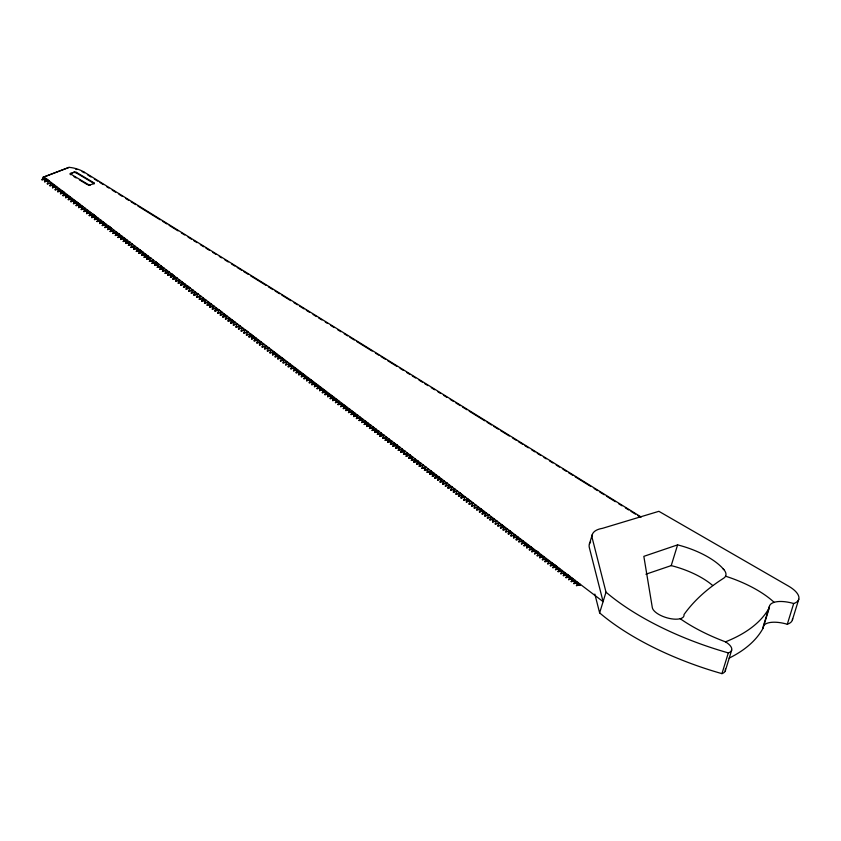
<?xml version="1.0" encoding="UTF-8"?>
<svg xmlns="http://www.w3.org/2000/svg" width="841" height="841" viewBox="0 0 841 841"><rect width="100%" height="100%" fill="white"/><g stroke="black" fill="none" stroke-linecap="round" stroke-linejoin="round"><path stroke-width="1.26" d="M145.472 254.76L145.619 254.203L141.551 255.412L145.64 254.213M305.241 376.106L302.613 374.098L298.744 374.792L298.912 374.256L302.813 373.583L301.33 376.757L305.399 375.549L301.33 376.757M525.373 543.202L525.52 542.634L521.452 543.843L525.53 542.655M156.048 262.339L158.718 264.137L157.246 267.322L161.146 266.66L163.732 268.636L162.46 271.296L166.35 270.634M527.917 545.147L524.027 545.809L524.195 545.262L528.085 544.6L526.666 547.817L530.734 546.608L526.666 547.817M44.878 181.288L48.746 180.636L48.589 181.183L45.982 179.175L42.05 179.848L42.218 179.301L46.118 178.639L48.725 180.615L44.71 181.835L46.15 178.639L44.71 181.835M49.871 185.766L53.929 184.568L53.782 185.125L49.871 185.766L51.312 182.571L51.196 183.17L47.285 183.811L51.354 182.602M56.568 186.565L52.499 187.785L53.95 184.578M52.499 187.785L53.929 184.568M59.017 189.12L55.117 189.782L59.185 188.573M57.819 191.769L59.259 188.563L57.819 191.769L61.719 191.107L60.468 193.756L64.347 193.094L63.054 195.732L66.954 195.07L69.54 197.025L65.64 197.688L67.08 194.492L66.965 195.091M60.468 193.756L61.919 190.55L64.494 192.536L63.054 195.732M61.719 191.107L61.877 190.56L57.976 191.222M69.099 167.359L43.322 177.188L69.099 167.359A15.811 6.507 17.1 0 1 84.489 172.3L641.168 517.026M70.213 173.982A1.503 0.62 17.1 0 1 70.507 173.751L74.439 172.006A1.524 0.631 17.1 0 1 76.499 172.416L93.782 182.718A1.419 0.589 17.1 0 1 94.024 183.632L90.092 184.883A1.335 0.547 17.1 0 1 88.231 184.494L70.928 174.171A1.503 0.62 17.1 0 1 70.676 173.204M70.76 174.718L70.928 174.171M70.507 173.751L74.439 172.006M94.129 183.801A1.419 0.589 17.1 0 0 93.614 183.264L76.331 172.952L76.499 172.416M79.99 205.004L80.137 204.447L72.105 199.044L68.268 199.695L68.436 199.159L72.337 198.487L70.886 201.703L74.954 200.494L70.886 201.703M77.34 203.017L73.451 203.68L74.881 200.505M84.489 172.3L84.321 172.847A15.811 6.507 17.1 0 0 82.082 171.596M78.686 207.643L79.948 205.015L76.111 205.667L76.279 205.12L80.116 204.468L78.686 207.643L82.796 206.444L78.854 207.096M88.231 184.494L88.063 185.041A1.335 0.547 17.1 0 0 89.209 185.451M81.272 209.609L82.712 206.423L81.272 209.609L85.34 208.389L81.44 209.062M89.924 185.43L90.092 184.883M86.518 213.614L87.969 210.418L83.911 211.617L84.079 211.07L87.958 210.408L86.518 213.614L90.418 212.952M93.614 183.264L93.782 182.718M98.313 218.923L94.413 219.585L98.481 218.376L98.323 218.944L93.057 214.96L89.178 215.622L93.225 214.413M93.277 214.413L95.685 216.936L91.827 217.609L93.277 214.413L95.853 216.389L94.413 219.585M103.527 222.886L100.867 220.889L96.999 221.54L101.036 220.342L99.627 223.548L103.695 222.339L106.145 224.915M99.627 223.548L101.067 220.363M106.145 224.894L102.245 225.556L106.313 224.347L104.862 227.575L108.962 226.355L111.58 228.353L110.108 231.538L113.945 230.886M104.862 227.575L108.931 226.366L111.548 228.342L107.522 229.561L111.401 228.899M110.108 231.538L114.166 230.329L112.683 233.493L116.573 232.831L124.5 238.855L124.668 238.287L123.228 241.493L127.107 240.831L125.803 243.47L129.871 242.261L125.803 243.47M112.683 233.493L116.741 232.284L115.322 235.501L119.39 234.292L115.322 235.501M127.107 240.841L124.636 238.287L120.568 239.496L122.019 236.3L117.929 237.509L121.998 236.3M123.228 241.493L127.264 240.284M128.389 245.425L129.84 242.229L128.389 245.425L132.458 244.216L128.557 244.878M133.635 249.441L134.917 246.781L131.028 247.433L131.196 246.886L135.086 246.224L133.635 249.441L137.756 248.242L133.803 248.894M137.22 248.494L140.247 250.786L136.316 251.438L140.384 250.229L142.991 252.216L138.975 253.435L140.405 250.25L138.975 253.435M137.535 248.768L137.703 248.221L136.316 251.438M148.027 256.705L144.137 257.367L144.305 256.82L148.195 256.158L146.776 259.375L150.844 258.166L146.776 259.375M145.419 254.707L145.577 254.161L144.137 257.367M153.272 260.71L149.383 261.372L153.44 260.174L153.283 260.71M155.932 262.718L152 263.359L156.069 262.15L158.686 264.127L154.66 265.346L158.529 264.694M155.9 262.697L156.069 262.15L154.66 265.346M157.246 267.322L161.304 266.113M159.822 269.288L163.879 268.079L163.732 268.636L159.822 269.288L161.272 266.082L161.157 266.681M162.46 271.296L163.9 268.09L163.722 268.615M168.967 272.631L165.078 273.293L169.136 272.085L169.052 272.663L166.529 270.087L162.628 270.749M171.68 274.66L167.779 275.322L167.948 274.776L171.848 274.113L174.455 276.09L170.439 277.309L171.879 274.113L170.439 277.309M176.946 278.634L173.015 279.286L174.444 276.111L170.607 276.763M178.239 283.259L179.511 280.61L175.601 281.241L175.769 280.705L179.648 280.042L178.239 283.259L182.119 282.587L185.64 285.257M176.925 278.644L177.052 278.045L173.183 278.739M181.015 284.71L184.904 284.048L180.847 285.257L182.297 282.05L178.408 282.713M182.308 282.04L180.847 285.257M190.024 288.579L187.364 286.581L183.464 287.254L183.632 286.707L187.532 286.035L190.14 288.021L186.124 289.241L187.554 286.056L186.124 289.241M188.699 291.217L192.768 290.008L188.699 291.217L190.14 288.021L186.292 288.694M195.196 292.531L191.285 293.173L191.454 292.626L195.333 291.964L193.914 295.18L197.982 293.972L193.914 295.18M196.531 297.188L200.6 295.969L200.431 296.516L196.531 297.188L197.971 293.982M203.165 298.587L199.243 299.238L203.312 298.029L201.903 301.225L205.74 300.573L204.479 303.202L208.505 301.961L204.479 303.202M201.903 301.225L203.333 298.04M210.954 304.495L207.065 305.157L211.123 303.948L209.703 307.165L213.593 306.502M209.703 307.165L211.144 303.969M216.211 308.5L212.31 309.173L213.761 305.966L209.872 306.618M213.772 305.956L212.31 309.173M220.247 315.123L224.316 313.914L220.247 315.123L221.688 311.927L219.081 309.94L215.012 311.159L216.452 307.953L212.479 308.626M216.452 307.953L215.012 311.159M221.488 312.495L217.661 313.146L221.709 311.937M222.833 317.078L224.105 314.429L226.734 316.416L222.833 317.078L224.274 313.882M234.534 322.408L230.644 323.07L234.702 321.861L234.565 322.418L229.299 318.434L225.462 319.086L225.63 318.539L229.53 317.877L228.079 321.094L232.148 319.874L228.079 321.094M231.927 320.41L232.095 319.864L230.812 322.524M237.33 323.827L233.304 325.057L237.309 323.859L235.879 327.033L239.79 326.392L239.99 325.835L235.879 327.033M242.534 327.78L238.466 328.989L242.502 327.79M247.643 332.363L243.711 333.004L245.162 329.798L241.104 330.997L245.151 329.798L247.811 331.806L246.371 335.012L250.25 334.35M243.711 333.004L247.78 331.796M246.371 335.012L250.418 333.803L255.538 338.324M251.606 338.976L255.643 337.767L251.606 338.976L252.868 336.347L249.02 336.999L250.46 333.824M252.878 336.316L253.046 335.769L249.188 336.453M252.91 336.347L253.088 335.79L251.774 338.429M259.438 344.947L263.506 343.727L259.438 344.947L260.71 342.287L258.061 340.269L254.192 340.931L255.622 337.746M256.82 342.939L260.868 341.73L260.71 342.287L256.82 342.939L258.261 339.753M258.071 340.269L258.24 339.722L254.36 340.384M258.092 340.29L258.261 339.722M265.987 346.313L262.056 346.965L266.124 345.746L264.715 348.952L268.605 348.29M264.715 348.952L266.155 345.767M271.223 350.276L267.301 350.928L271.37 349.719L269.877 352.884L273.767 352.221M268.605 348.3L268.742 347.722L264.883 348.405M269.877 352.884L273.935 351.675L272.516 354.891L276.405 354.229M272.516 354.891L273.956 351.696M279.033 356.227L275.133 356.899L275.301 356.353L279.201 355.68L277.761 358.886L281.861 357.677L277.761 358.886M284.29 360.221L280.421 360.884L284.458 359.675L284.311 360.232L278.844 356.058M283.007 362.86L287.065 361.641L286.918 362.208L283.007 362.86L284.447 359.664M289.493 364.164L285.583 364.815L289.64 363.606L288.221 366.823L292.111 366.161M288.221 366.823L289.661 363.627M290.839 368.821L294.897 367.612L290.839 368.821L292.279 365.625L288.389 366.277M292.111 366.171L292.29 365.614M296.169 372.826L297.43 370.187L293.509 370.828L293.677 370.282L297.577 369.62L296.169 372.826L300.048 372.164L298.744 374.792M294.792 368.169L294.96 367.633L293.509 370.828M300.048 372.174L300.195 371.596L298.912 374.256M302.781 373.551L301.499 376.211M307.859 378.103L303.969 378.765L304.137 378.219L308.027 377.556L306.576 380.763L310.644 379.543L306.576 380.763M309.993 379.701L313.125 382.087L309.194 382.75L313.262 381.541L311.853 384.736L315.743 384.074L314.439 386.713L318.466 385.472M311.853 384.736L313.294 381.551M314.439 386.713L315.88 383.517L312.022 384.19M315.711 384.053L315.88 383.507M320.905 388.006L317.015 388.668L321.073 387.459L319.654 390.676L323.722 389.467M319.654 390.676L321.094 387.48M326.171 392.022L322.271 392.684L326.34 391.475L324.973 394.713L328.873 394.04L327.633 396.7L331.512 396.037L330.208 398.676L334.14 398.024L334.245 397.436M324.973 394.713L326.413 391.507M327.633 396.7L329.062 393.525L325.141 394.166M328.905 394.061L329.073 393.493M330.208 398.676L331.648 395.501L327.801 396.153M332.962 400.085L336.873 399.443L332.794 400.631L334.234 397.446L330.376 398.129M341.93 403.985L338.04 404.647L339.491 401.441L335.433 402.639L339.48 401.43M336.684 399.969L336.852 399.422M340.658 406.634L344.726 405.425L340.658 406.634L342.098 403.438L338.208 404.101M343.317 408.631L344.747 405.446L347.207 407.959L343.317 408.631L344.579 405.993M346.061 410.061L349.961 409.388L345.893 410.608L347.333 407.412L343.485 408.085M352.358 411.901L348.479 412.563L352.526 411.354L352.39 411.911M355.007 413.909L351.107 414.571L351.275 414.024L355.175 413.362L353.725 416.568L357.824 415.359L353.725 416.568M356.384 418.555L360.453 417.346L360.305 417.903L356.384 418.555L357.824 415.359L357.625 415.906M360.284 417.893L362.944 419.88L359.044 420.553L363.081 419.344L361.619 422.518L365.719 421.33L361.619 422.518M367.002 425.945L370.902 425.283L370.723 425.83L366.834 426.492L368.274 423.296L364.206 424.484L368.253 423.275M365.52 421.856L365.646 421.278L364.206 424.484M369.451 428.49L373.52 427.281L373.351 427.827L369.451 428.49L370.892 425.294M376.053 429.867L372.142 430.476L372.311 429.93L376.211 429.267L374.802 432.463L378.828 431.244L374.802 432.463M373.404 427.859L373.593 427.27L372.142 430.476M377.546 433.893L381.446 433.231L381.299 433.798L377.378 434.44L378.828 431.244M379.964 436.405L381.415 433.199L379.964 436.405L384.032 435.196L380.132 435.859M386.44 437.751L382.602 438.413L386.66 437.204L385.21 440.411L389.11 439.748L391.706 441.756L390.445 444.384L394.282 443.722L393.02 446.361L397.047 445.11M387.953 441.84L391.832 441.178L387.785 442.387L389.215 439.212L385.378 439.864M389.278 439.202L387.785 442.387M390.445 444.384L391.885 441.178M393.02 446.361L394.45 443.186L390.613 443.838M394.461 443.154L399.507 447.685L399.675 447.107M399.475 447.654L395.606 448.316L397.036 445.131M402.303 449.115L398.235 450.324L402.282 449.115L400.852 452.321L404.773 451.68L404.92 451.112L401.02 451.775M407.422 453.688L403.501 454.329L407.559 453.12L406.161 456.327L410.187 455.097M410.019 455.643L412.679 457.651L408.737 458.292L412.805 457.084L411.323 460.258L415.202 459.596L413.961 462.266L417.84 461.604L420.468 463.601L419.196 466.282L423.296 465.073L419.196 466.282M411.323 460.258L415.37 459.049L415.233 459.606M413.961 462.266L415.401 459.07M416.568 464.264L420.637 463.055L416.568 464.264L418.019 461.068L414.129 461.72M417.851 461.614L418.03 461.057M420.227 463.412L420.395 462.865M421.856 468.269L425.893 467.07L425.735 467.617L421.856 468.269L423.286 465.094M424.432 470.245L428.5 469.036L428.342 469.604L424.432 470.245L425.872 467.049M429.646 474.219L433.714 473.01L433.546 473.557L429.646 474.219L430.907 471.549L427.018 472.211L431.076 471.002M430.928 471.559L431.086 471.002L429.814 473.672M435.07 477.667L438.97 477.005L438.802 477.551L434.902 478.214L436.342 475.007L432.263 476.216L436.332 475.007M440.137 482.177L441.578 478.981L437.562 480.2L437.73 479.654L441.599 479.002L440.137 482.177L444.069 481.525L442.723 484.132L446.792 482.923L442.723 484.132M444.048 481.536L444.164 480.936L440.306 481.63M449.252 485.478L445.352 486.151L445.52 485.604L449.42 484.931L447.969 488.148L452.09 486.95L447.969 488.148M453.31 492.143L457.346 490.934L453.31 492.143L454.571 489.504L450.65 490.156L450.818 489.609L454.718 488.947M454.571 489.504L454.75 488.947L453.478 491.596M455.885 494.119L459.953 492.91L459.806 493.467L455.885 494.119L457.325 490.923M458.471 496.074L459.911 492.879L462.371 495.412L458.471 496.074L462.518 494.865L461.099 498.082L465.168 496.873L461.267 497.546M484.773 516.027L488.8 514.818L484.773 516.027L486.045 513.367L480.684 509.352L476.794 510.003L478.045 507.333L474.156 507.996L475.596 504.8L475.491 505.388L471.57 506.04L473.01 502.844L468.994 504.064L472.873 503.402L470.434 500.868L466.335 502.066L467.607 499.428L463.717 500.09L467.775 498.881L467.617 499.428M466.335 502.066L467.775 498.881M467.302 499.165C471.475 501.877 471.286 500.731 466.503 501.52M471.57 506.04L475.638 504.821L475.48 505.388M474.156 507.996L478.214 506.787L478.066 507.344M476.794 510.003L478.235 506.808M479.402 512.001L483.47 510.792L479.402 512.001L480.852 508.805L476.952 509.457M480.684 509.352L480.852 508.794M486.003 513.367L482.114 514.03L482.282 513.483L486.172 512.821L486.035 513.388L486.182 512.821L484.942 515.48M483.386 511.381L483.554 510.834L482.114 514.03M487.349 517.993L491.396 516.795L491.26 517.352L487.349 517.993L488.779 514.818M493.835 519.317L489.935 519.959L490.103 519.412L493.982 518.75L492.563 521.967L496.632 520.758L492.563 521.967M491.375 516.752L491.281 517.352M499.07 523.302L495.181 523.964L499.239 522.755L497.798 525.961L501.688 525.299L506.965 529.273L507.06 528.684L505.62 531.88L509.499 531.218L512.158 533.226L512.316 532.679L508.248 533.898L512.148 533.226M497.798 525.961L501.856 524.752L504.306 527.275L504.474 526.729L503.034 529.925L506.934 529.262M504.327 527.296L500.448 527.948L504.495 526.75M503.034 529.925L507.123 528.737M505.62 531.88L509.667 530.682L508.248 533.898M510.865 535.896L514.934 534.687L514.766 535.233L510.865 535.896L512.306 532.689M513.704 537.325L517.604 536.663L517.436 537.21L513.536 537.872L514.976 534.676M520.116 539.27L516.206 539.88L517.657 536.674L517.467 537.262M522.682 541.226L518.865 541.877L519.034 541.331L522.902 540.668L521.452 543.843M527.938 545.157L528.095 544.6M533.162 549.152L529.283 549.814L533.331 548.605L531.901 551.801L535.959 550.592L538.608 552.579L534.55 553.788L538.597 552.579L537.136 555.764L541.057 555.113L539.722 557.72L543.791 556.511L539.722 557.72M531.901 551.801L533.331 548.605M532.069 551.254L535.959 550.592L538.576 552.558M537.136 555.764L541.205 554.555L541.057 555.113L541.162 554.524L539.89 557.173M546.251 559.065L542.35 559.728L546.419 558.519L544.968 561.735L548.826 561.073L546.187 559.076M544.968 561.735L546.408 558.529M556.837 567.076L551.496 563.113L547.67 563.764L551.738 562.555L551.601 563.113M554.177 565.099L550.329 565.751L554.366 564.542L556.963 566.519L552.915 567.728L553.084 567.181L556.963 566.519L555.491 569.683L559.559 568.474L555.491 569.683M551.57 563.092L551.738 562.545L550.329 565.751M554.219 565.099L554.356 564.521L552.915 567.728M556.826 567.076L556.984 566.519M558.298 571.144L562.187 570.482L562.019 571.039L558.13 571.691L559.57 568.495M564.574 573.036L560.747 573.699L564.795 572.49L563.354 575.686L567.255 575.023L569.914 577.01M563.354 575.686L564.795 572.49M569.83 577.031L566.014 577.683L566.182 577.136L570.051 576.474L568.59 579.659L572.616 578.408L568.59 579.659M567.255 575.023L567.454 574.477L570.04 576.453M580.448 584.421L580.322 584.958L575.002 580.963L571.176 581.615L575.233 580.406M577.82 582.424L573.814 583.622L577.872 582.414L576.421 585.62L580.322 584.958M575.244 580.406L573.814 583.622M576.421 585.62L580.49 584.411M589.415 543.98L592.327 534.519M725.31 669.047A17.388 7.159 17.1 0 1 721.946 673.641A173.288 71.306 17.1 0 1 599.633 612.889L606.004 592.169L592.264 538.251A34.418 14.16 17.1 0 1 602.44 528.348L658.881 511.317L788.416 586.051A26.775 11.017 17.1 0 1 793.683 603.523L787.302 624.253A23.117 9.514 17.1 0 0 763.596 625.767M645.899 574.214L671.223 565.604L677.604 544.873A53.246 21.908 17.1 0 1 721.641 567.181L723.88 569.641A23.348 9.608 17.1 0 1 723.617 578.251A575.538 236.847 17.1 0 0 684.006 614.55A16.494 6.791 17.1 0 1 669.383 618.429A16.494 6.791 17.1 0 1 652.322 607.654L643.838 556.353L677.604 544.873M721.946 673.641L728.327 652.91A17.388 7.159 17.1 0 0 725.468 641.841A106.071 43.648 17.1 0 1 680.222 618.724M725.278 670.96L731.649 650.23M769.441 606.287L763.06 627.018A23.117 9.514 17.1 0 0 762.976 628.395A297.283 122.334 17.1 0 1 729.115 658.135M762.976 628.395L769.347 607.665A23.117 9.514 17.1 0 1 793.683 603.523M792.38 619.985L798.761 599.255M509.509 531.218L509.678 530.671M42.05 179.848L43.49 176.642L603.092 601.62L589.352 547.701A34.418 14.16 17.1 0 1 590.645 541.856M47.285 183.811L48.725 180.615M55.117 189.782L56.568 186.576L52.668 187.238M65.64 197.688L66.912 195.038M68.268 199.695L69.708 196.5M71.054 201.157L72.326 198.497M73.451 203.68L74.712 201.052M76.111 205.667L77.551 202.471L73.619 203.133M83.911 211.617L85.34 208.421M89.178 215.622L90.618 212.426M91.827 217.609L93.109 214.949M94.581 219.038L95.842 216.41L91.995 217.062M96.999 221.54L98.429 218.366M102.245 225.556L103.685 222.35L99.795 223.012M107.522 229.561L108.962 226.376M115.49 234.965L116.762 232.305M117.929 237.509L119.38 234.303M120.568 239.496L121.85 236.847M125.971 242.923L127.243 240.274M131.028 247.433L132.468 244.237M141.551 255.412L142.991 252.216L139.143 252.889M146.944 258.828L148.216 256.179L148.037 256.705L142.833 252.752M149.383 261.372L150.833 258.176M152 263.359L153.44 260.174M165.078 273.293L166.518 270.087M167.779 275.322L169.22 272.127M173.015 279.286L174.287 276.657M175.601 281.241L177.041 278.056M183.464 287.254L184.904 284.048M191.285 293.173L192.726 289.977M194.082 294.634L195.364 291.985M199.243 299.238L200.684 296.032M204.647 302.655L205.919 300.006L202.071 300.679M207.065 305.157L208.505 301.961M217.661 313.146L219.112 309.94L215.18 310.613M225.462 319.086L226.902 315.89L223.002 316.531M228.247 320.547L229.519 317.887M230.644 323.07L231.485 321.315M233.304 325.057L234.744 321.861M238.466 328.989L239.906 325.814L239.748 326.34M241.104 330.997L242.534 327.811M249.02 336.999L250.292 334.371M254.192 340.931L255.454 338.292M259.606 344.4L260.878 341.74M262.056 346.965L263.506 343.759M267.301 350.928L268.742 347.732M275.133 356.899L276.573 353.693L272.684 354.345M277.929 358.34L279.212 355.69M280.421 360.884L281.861 357.677M285.583 364.815L287.033 361.609L286.928 362.208M303.969 378.765L305.409 375.57M306.744 380.216L308.027 377.567M309.194 382.75L310.634 379.554M317.015 388.668L318.466 385.472M322.271 392.684L323.711 389.478L319.822 390.14M332.794 400.631L334.066 397.993M335.433 402.639L336.873 399.443M338.04 404.647L339.322 401.987M345.893 410.608L346.734 408.852M348.479 412.563L349.919 409.367L349.824 409.956M351.107 414.571L352.558 411.375M353.893 416.022L355.165 413.373M359.044 420.553L360.474 417.367M366.834 426.492L368.106 423.832M374.97 431.927L376.242 429.267M377.378 434.44L378.618 431.822M382.602 438.413L384.043 435.207M385.21 440.411L386.482 437.783M395.606 448.316L396.868 445.677M398.235 450.324L399.675 447.139M400.852 452.321L402.124 449.672M403.501 454.329L404.942 451.133M406.161 456.327L407.443 453.667M408.737 458.292L410.177 455.118L406.329 455.78M419.365 465.735L420.637 463.076M427.018 472.211L428.458 469.005M432.263 476.216L433.714 473.01M434.902 478.214L436.174 475.554L431.801 472.221M437.562 480.2L439.002 477.005M442.892 483.596L444.164 480.936M445.352 486.151L446.802 482.944M448.137 487.601L449.42 484.942M450.65 490.156L452.09 486.95M461.099 498.082L461.951 496.316M463.717 500.09L465.157 496.884M468.994 504.064L470.424 500.879M489.935 519.959L491.396 516.795M492.731 521.42L494.003 518.771M495.181 523.964L496.621 520.768M500.448 527.948L501.888 524.773M508.416 533.352L509.688 530.692M513.536 537.872L514.808 535.212M516.206 539.88L517.488 537.22M518.865 541.877L520.306 538.692L516.374 539.333M524.027 545.809L525.478 542.603M526.834 547.27L528.106 544.611M529.283 549.814L530.724 546.608M534.55 553.788L535.99 550.603M542.35 559.728L543.791 556.532M547.67 563.764L549.12 560.558M558.13 571.691L559.402 569.042M560.747 573.699L562.187 570.492M566.014 577.683L567.444 574.498L563.523 575.139M571.176 581.615L572.679 578.461M60.636 193.209L64.515 192.547M63.222 195.186L67.122 194.523M65.808 197.141L69.687 196.479M86.686 213.067L90.586 212.405M120.736 238.96L124.636 238.287M296.337 372.279L300.205 371.617M314.608 386.166L318.508 385.504M393.189 445.814L397.089 445.141M395.775 447.769L399.643 447.107M545.136 561.189L549.036 560.527M74.008 176.652L76.163 177.945M79.411 179.879L86.98 184.4M87.674 174.917L91.017 176.988M94.36 179.07L97.714 181.141M99.942 182.518L103.285 184.589M106.639 186.66L108.867 188.048M112.21 190.119L115.564 192.19M118.907 194.26L122.25 196.331M125.603 198.413L128.946 200.484M131.175 201.861L135.643 204.626M137.871 206.003L160.189 219.827M162.418 221.204L166.875 223.969M169.115 225.346L178.029 230.876M181.383 232.946L184.726 235.017M188.079 237.099L191.422 239.17M193.651 240.547L196.994 242.618M200.347 244.689L203.69 246.77M205.919 248.148L209.272 250.219M212.615 252.289L215.969 254.36M219.312 256.442L221.54 257.819M224.883 259.89L228.237 261.961M231.58 264.032L234.933 266.113M237.162 267.491L241.619 270.255M243.858 271.632L248.316 274.397M250.544 275.785L266.166 285.456M268.395 286.834L272.862 289.598M275.091 290.975L279.548 293.74M281.788 295.117L290.713 300.647M294.056 302.718L297.399 304.789M299.627 306.177L304.095 308.941M306.324 310.318L309.677 312.389M313.02 314.46L316.363 316.542M318.602 317.919L321.945 319.99M325.288 322.061L327.517 323.449M330.87 325.52L334.213 327.591M337.567 329.661L340.91 331.732M344.253 333.803L347.606 335.885M349.835 337.262L354.292 340.027M356.531 341.404L372.142 351.075M375.496 353.146L378.839 355.228M381.068 356.605L385.535 359.37M387.764 360.747L396.689 366.277M400.032 368.347L403.386 370.418M406.729 372.489L410.072 374.571M412.311 375.948L415.654 378.019M418.997 380.09L422.35 382.161M424.579 383.549L427.922 385.62M431.275 387.69L434.618 389.761M437.961 391.832L440.2 393.22M443.543 395.291L446.886 397.362M450.24 399.433L453.583 401.504M455.811 402.892L460.279 405.656M462.508 407.033L466.965 409.798M469.204 411.175L484.815 420.847M487.055 422.235L491.512 424.999M493.741 426.376L498.208 429.141M500.437 430.518L509.362 436.048M512.705 438.119L516.059 440.19M518.287 441.578L522.745 444.342M524.984 445.719L528.327 447.79M531.67 449.861L535.023 451.943M537.252 453.32L540.595 455.391M543.948 457.462L546.177 458.85M549.52 460.921L552.873 462.992M556.216 465.062L559.559 467.133M562.913 469.204L566.256 471.286M568.484 472.663L572.952 475.428M575.181 476.805L590.803 486.476M594.145 488.547L597.488 490.629M599.728 492.006L604.185 494.771M606.414 496.148L615.339 501.678M618.692 503.748L622.035 505.819M625.378 507.89L628.732 509.972M630.96 511.349L635.418 514.114M637.657 515.491L639.885 516.879M45.95 179.186L48.557 181.162M51.143 183.117L53.782 185.125M208.347 302.497L210.975 304.516M273.136 351.717L276.416 354.229M294.413 367.874L297.441 370.177M318.297 386.019L321.241 388.248M323.154 389.698L326.991 392.61M352.253 411.785L355.27 414.087M365.478 421.825L370.734 425.83M441.451 479.538L438.172 477.047L438.834 477.551M525.31 543.149L535.801 551.191M722.924 568.59L723.88 569.641M594.839 594.082L599.633 612.889M671.223 565.604A53.246 21.908 17.1 0 1 712.621 585.452M792.569 618.524A26.775 11.017 17.1 0 1 787.302 624.253M769.347 607.665A297.283 122.334 17.1 0 1 725.468 641.841M728.327 652.91A173.288 71.306 17.1 0 1 606.004 592.169M725.573 576.201A73.735 30.339 17.1 0 1 774.109 602.314M75.606 169.115A15.811 6.507 17.1 0 1 76.962 169.525M70.497 174.529A1.503 0.62 17.1 0 1 70.213 174.15M74.271 172.552A1.524 0.631 17.1 0 1 76.331 172.952M331.659 395.47L331.491 396.016L331.69 395.491"/></g></svg>
